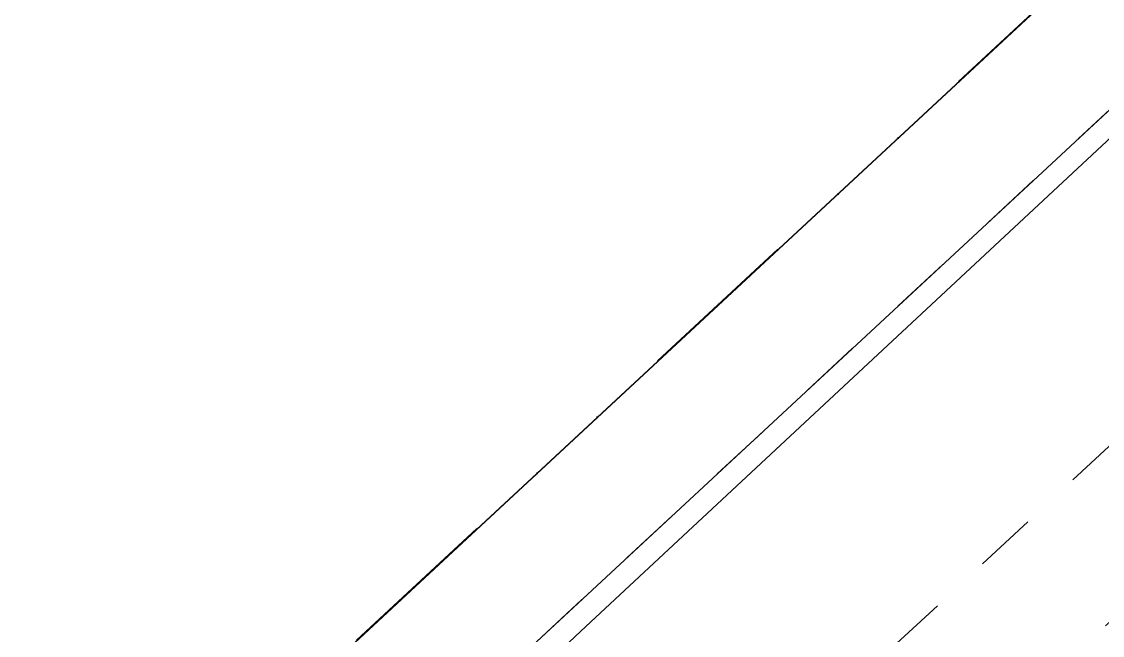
# Model space of a CAD drawing. Header units: millimetres. Extents: x -71377 to 516042, y -145869 to 441446.
# Drawn here: x 107240 to 133557, y 134927 to 149878 of the extents above; entities that cross this region are included whole.
import ezdxf

# ---------------------------------------------------------------- set-up
doc = ezdxf.new("R2010")
doc.units = ezdxf.units.MM
doc.header["$LTSCALE"] = 1000
doc.linetypes.add('_2점쇄선_M_', pattern=[10, 4, -2, 0, -2, 0, -2])
doc.linetypes.add('_점선_M_', pattern=[3, 1.5, -1.5])
doc.layers.get('Defpoints').update_dxf_attribs({"color": 171, "lineweight": 5})
for name, color, linetype, lineweight in [('06', 6, 'Continuous', 5), ('09_HID', 9, '_점선_M_', 5), ('251024_도로_dwg', 8, 'Continuous', 5), ('A-bord', 1, '_2점쇄선_M_', 40), ('A-fnsh', 5, 'Continuous', 5), ('AA_dash_M_', 7, '_점선_M_', 5), ('개선안도 base 2022 09$0$00_계획선', 7, 'Continuous', 5), ('조경라인_dwg', 8, 'Continuous', 5)]:
    doc.layers.add(name, color=color, linetype=linetype, lineweight=lineweight)

# ---------------------------------------------------------------- blocks, each defined once
blk = doc.blocks.new('251024_도로_dwg-3827738-지반층 배치도')
at = {"layer": '개선안도 base 2022 09$0$00_계획선'}
blk.add_line((-1056654, -52228), (-815049, -52718), dxfattribs=at)
blk = doc.blocks.new('조경라인_dwg-6847807-지반층 배치도')
at = {"layer": '06'}
blk.add_line((169995, 181411), (80947, 98710), dxfattribs=at)
at = {"layer": '09_HID'}
blk.add_arc((125054, 143907), 12254, 286.3847, 354.6988, dxfattribs=at)
at = {"layer": 'Defpoints', "flags": 128}
blk.add_lwpolyline([(254914, 44207), (263642, 49089), (315960, 234250), (311078, 242977), (266571, 255553), (262245, 255476), (253513, 257943), (250223, 260015), (73152, 95564)], close=True, dxfattribs=at)
blk = doc.blocks.new('Family - ___-2020727-지반층 배치도')
at = {"layer": 'A-bord'}
blk.add_line((14282, -3353), (255939, -3844), dxfattribs=at)
blk = doc.blocks.new('Family - ___-3020971-지반층 배치도')
at = {"layer": 'A-bord'}
blk.add_line((14282, -3353), (255939, -3844), dxfattribs=at)

msp = doc.modelspace()

# ---------------------------------------------------------------- linework, layer by layer
at = {"layer": 'A-fnsh'}
for p, q in [((144402.8, 156980.3), (120860.6, 135026.8)), ((120860.6, 135026.8), (120568, 134754))]:
    msp.add_line(p, q, dxfattribs=at)
at = {"layer": 'AA_dash_M_'}
for p, q in [((250575.4, 256248.2), (79106, 96999.4)), ((241648.5, 239769), (100450.4, 108634.1))]:
    msp.add_line(p, q, dxfattribs=at)

# ---------------------------------------------------------------- block references
at = {"layer": '251024_도로_dwg', "rotation": 223.0000012484763}
msp.add_blockref('251024_도로_dwg-3827738-지반층 배치도', (-486983.6, -498853.4), dxfattribs=at)
at = {"layer": 'A-bord', "rotation": 223.0000012484763}
for name in ['Family - ___-2020727-지반층 배치도', 'Family - ___-3020971-지반층 배치도']:
    msp.add_blockref(name, (262955.4, 267303.1), dxfattribs=at)
at = {"layer": '조경라인_dwg', "rotation": 8.537736462515947e-07}
msp.add_blockref('조경라인_dwg-6847807-지반층 배치도', (0, 0), dxfattribs=at)

doc.saveas('drawing.dxf')
